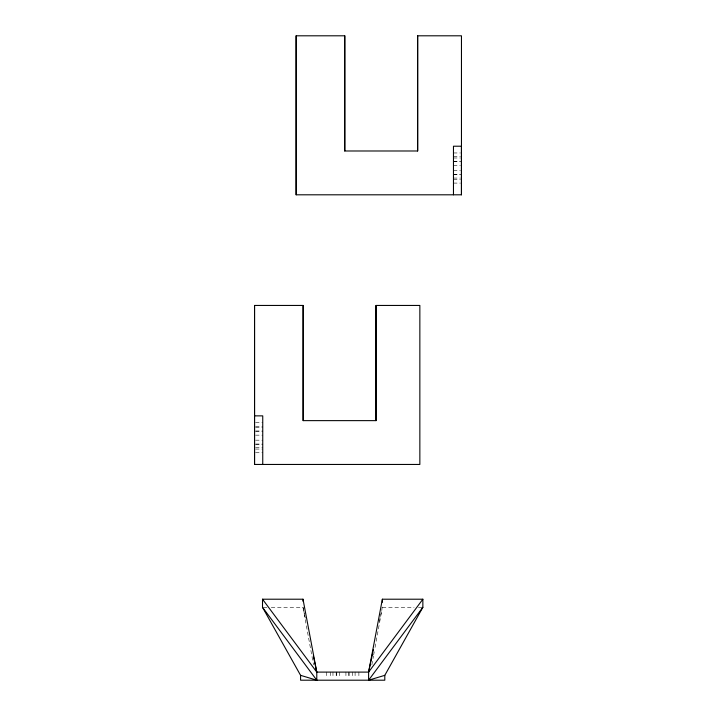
<?xml version="1.0" encoding="UTF-8"?>
<svg xmlns="http://www.w3.org/2000/svg" width="716" height="716" viewBox="0 0 716 716"><rect width="100%" height="100%" fill="white"/><g stroke="black" fill="none" stroke-linecap="round" stroke-linejoin="round"><path stroke-width="0.54" stroke-dasharray="3.58 2.69" d="M371.864 664.815L373.448 656.133M373.645 655.05L374.244 651.793M375.032 647.452L381.574 611.652M381.78 610.569L382.371 605.288M379.39 621.354L381.914 609.477M453.47 152.964L460.469 152.964M453.47 156.643L460.469 156.643M453.47 157.985L460.469 157.985M453.47 161.333L460.469 161.333M453.47 161.664L460.469 161.664M453.47 165.512L460.469 165.512M453.47 170.533L460.469 170.533M453.47 174.391L460.469 174.391M453.47 174.722L460.469 174.722M453.47 178.069L460.469 178.069M453.47 179.412L460.469 179.412M453.47 183.09L460.469 183.09M255.558 422.61L262.745 422.61M255.558 426.288L262.745 426.288M255.558 427.631L262.745 427.631M255.558 430.978L262.745 430.978M255.558 431.309L262.745 431.309M255.558 435.158L262.745 435.158M255.558 440.179L262.745 440.179M255.558 444.036L262.745 444.036M255.558 444.368L262.745 444.368M255.558 447.715L262.745 447.715M255.558 449.057L262.745 449.057M255.558 452.736L262.745 452.736M263.604 607.311L266.889 607.311M271.266 607.311L303.002 607.311L303.468 609.477M382.371 607.311L414.108 607.311M418.484 607.311L422.861 607.311M303.691 610.551L304.381 613.791M304.613 614.874L305.302 618.114M303.002 607.311L313.51 664.815M358.886 672.1L358.886 678.177M355.091 672.1L355.091 678.177M352.406 672.1L352.406 678.177M349.166 672.1L349.166 678.177M348.611 672.1L348.611 678.177M345.926 672.1L345.926 678.177M339.447 672.1L339.447 678.177M336.762 672.1L336.762 678.177M336.207 672.1L336.207 678.177M332.967 672.1L332.967 678.177M330.282 672.1L330.282 678.177M326.487 672.1L326.487 678.177"/><path stroke-width="1.07" d="M254.538 464.451L254.538 305.446L303.154 305.446L303.154 420.632L376.034 420.632L376.034 305.446L419.853 305.446L419.853 464.451L254.538 464.451L254.538 305.446M296.147 194.806L296.147 35.809L344.763 35.8L344.763 150.987L417.643 150.987L417.643 35.8L461.462 35.8L461.462 194.806L296.147 194.806L296.147 35.809M303.145 420.632L303.145 305.446M344.754 150.987L344.754 35.8M376.034 420.632L376.034 305.446M417.643 150.987L417.643 35.8M461.462 194.806L461.462 146.216L453.47 146.216L453.47 194.806M384.796 675.34L368.606 680.2L368.606 672.1L382.371 599.211L422.861 599.211L422.861 607.311L384.796 675.34L384.796 680.2L300.577 680.2L300.577 675.34L262.512 607.311L262.512 599.211L303.002 599.211L316.776 672.1L316.776 680.2L300.577 675.34M262.512 599.211L316.776 672.1L368.606 672.1L373.421 649.43M368.606 672.1L422.861 599.211M368.606 680.2L422.861 607.311M254.538 415.862L262.745 415.862L262.745 464.451M262.512 607.311L316.776 680.2M313.331 655.901L316.776 672.1M382.371 599.211L382.371 602.254M303.002 599.211L303.002 601.243"/></g></svg>
